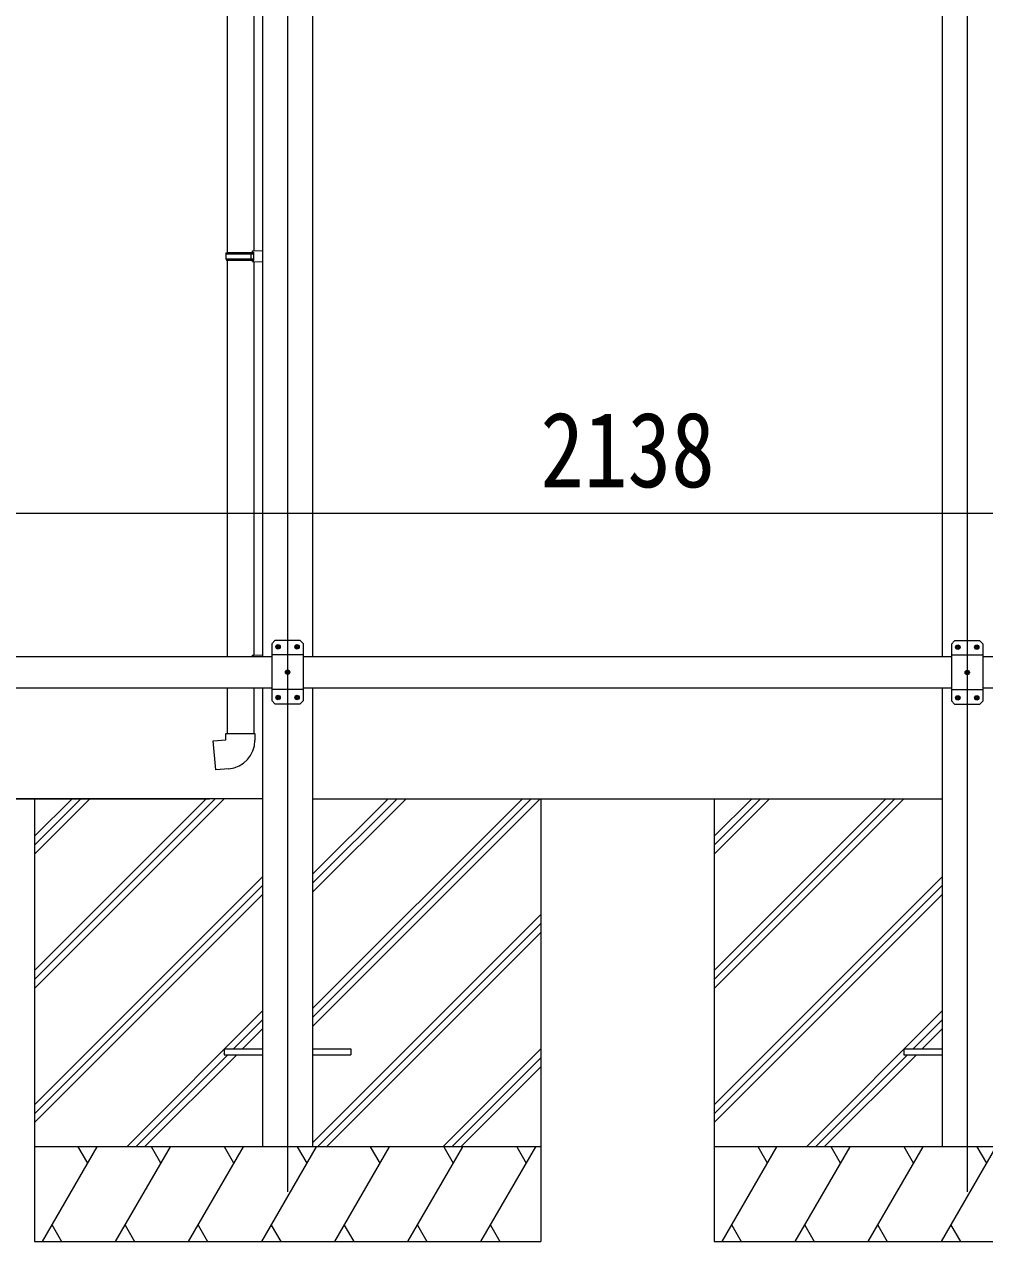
# Model space of a CAD drawing. Units: millimetres at full size; details may follow other scales. Extents: x -6988 to 7066, y -4877 to 4823.
# Drawn here: x 3669 to 5187, y -2418 to -494 of the extents above; entities that cross this region are included whole.
import ezdxf
from ezdxf.enums import TextEntityAlignment as Align

# ---------------------------------------------------------------- set-up
doc = ezdxf.new("R2010")
doc.units = ezdxf.units.MM
doc.header["$LTSCALE"] = 25
for name, color, linetype, lineweight in [('0-0_0', 7, 'Continuous', 9), ('0-1_本体', 4, 'Continuous', 9), ('0-2_部品', 7, 'Continuous', 9), ('0-4_TABLE1', 3, 'Continuous', 9), ('0-5_DIM1', 3, 'Continuous', 9), ('0-8_PARTS2', 2, 'Continuous', 9), ('0-A_寸法', 6, 'Continuous', 9)]:
    doc.layers.add(name, color=color, linetype=linetype, lineweight=lineweight)
doc.styles.add('ＭＳ ゴシック', font='')
doc.styles.get('ＭＳ ゴシック').set_extended_font_data('MS Gothic')

msp = doc.modelspace()

# ---------------------------------------------------------------- linework, layer by layer
at = {"layer": '0-0_0'}
for p, q in [((3050.97, -1717.54), (3962.05, -1717.54)), ((4045.76, -1717.54), (3134.69, -1717.54)), ((3503.37, -1717.54), (3770.37, -1717.54)), ((3685.37, -1717.54), (3685.37, -2417.54)), ((3685.37, -1989.04), (3956.87, -1717.54)), ((3685.37, -2003.18), (3971.01, -1717.54)), ((3685.37, -2017.32), (3985.16, -1717.54)), ((3685.37, -1776.91), (3744.74, -1717.54)), ((3685.37, -1791.05), (3758.88, -1717.54)), ((3685.37, -1805.19), (3773.02, -1717.54)), ((4124.76, -1717.54), (5119.76, -1717.54)), ((4124.76, -2077.4), (4484.63, -1717.54)), ((4124.76, -2049.12), (4456.35, -1717.54)), ((4124.76, -2063.26), (4470.49, -1717.54)), ((4124.76, -1865.27), (4272.5, -1717.54)), ((4124.76, -1851.13), (4258.36, -1717.54)), ((4124.76, -1836.99), (4244.22, -1717.54)), ((4485.37, -1717.54), (4485.37, -2417.54)), ((4759.37, -1717.54), (4759.37, -2417.54)), ((4759.37, -1989.04), (5030.87, -1717.54)), ((4759.37, -2003.18), (5045.01, -1717.54)), ((4759.37, -2017.32), (5059.16, -1717.54)), ((4759.37, -1776.91), (4818.74, -1717.54)), ((4759.37, -1791.05), (4832.88, -1717.54)), ((4759.37, -1805.19), (4847.02, -1717.54)), ((3685.37, -2201.17), (4045.76, -1840.78)), ((4759.37, -2201.17), (5119.76, -1840.78)), ((3685.37, -2215.31), (4045.76, -1854.92)), ((4759.37, -2215.31), (5119.76, -1854.92)), ((3685.37, -2229.46), (4045.76, -1869.06)), ((4759.37, -2229.46), (5119.76, -1869.06)), ((4124.76, -2261.25), (4485.37, -1900.65)), ((4132.62, -2267.54), (4485.37, -1914.79)), ((4146.76, -2267.54), (4485.37, -1928.93)), ((3831.13, -2267.54), (4045.76, -2052.91)), ((4905.13, -2267.54), (5119.76, -2052.91)), ((3999.78, -2113.04), (4045.76, -2067.05)), ((5073.78, -2113.04), (5119.76, -2067.05)), ((4013.92, -2113.04), (4045.76, -2081.19)), ((5087.92, -2113.04), (5119.76, -2081.19)), ((4330.61, -2267.54), (4485.37, -2112.78)), ((3845.28, -2267.54), (3990.78, -2122.04)), ((3859.42, -2267.54), (4004.92, -2122.04)), ((4344.75, -2267.54), (4485.37, -2126.92)), ((4919.28, -2267.54), (5064.78, -2122.04)), ((4933.42, -2267.54), (5078.92, -2122.04)), ((4358.89, -2267.54), (4485.37, -2141.07)), ((4485.37, -2267.54), (3685.37, -2267.54)), ((3698.07, -2417.54), (3784.68, -2267.54)), ((3769.67, -2293.52), (3754.67, -2267.54)), ((3813.54, -2417.54), (3900.15, -2267.54)), ((3885.14, -2293.52), (3870.14, -2267.54)), ((3929.01, -2417.54), (4015.61, -2267.54)), ((4000.61, -2293.52), (3985.61, -2267.54)), ((4044.48, -2417.54), (4131.09, -2267.54)), ((4116.08, -2293.52), (4101.08, -2267.54)), ((4159.95, -2417.54), (4246.56, -2267.54)), ((4231.55, -2293.52), (4216.55, -2267.54)), ((4275.42, -2417.54), (4362.03, -2267.54)), ((4332.02, -2267.54), (4347.03, -2293.52)), ((4390.89, -2417.54), (4477.5, -2267.54)), ((4447.49, -2267.54), (4462.5, -2293.52)), ((5559.37, -2267.54), (4759.37, -2267.54)), ((4772.07, -2417.54), (4858.68, -2267.54)), ((4843.67, -2293.52), (4828.67, -2267.54)), ((4887.54, -2417.54), (4974.15, -2267.54)), ((4959.14, -2293.52), (4944.14, -2267.54)), ((5003.01, -2417.54), (5089.61, -2267.54)), ((5074.61, -2293.52), (5059.61, -2267.54)), ((5118.48, -2417.54), (5205.09, -2267.54)), ((5190.08, -2293.52), (5175.08, -2267.54)), ((3713.07, -2391.56), (3728.07, -2417.54)), ((3828.54, -2391.56), (3843.54, -2417.54)), ((3944.01, -2391.56), (3959.01, -2417.54)), ((4059.48, -2391.56), (4074.48, -2417.54)), ((4174.95, -2391.56), (4189.95, -2417.54)), ((4290.42, -2391.56), (4305.42, -2417.54)), ((4405.89, -2391.56), (4420.89, -2417.54)), ((4787.07, -2391.56), (4802.07, -2417.54)), ((4902.54, -2391.56), (4917.54, -2417.54)), ((5018.01, -2391.56), (5033.01, -2417.54)), ((5133.48, -2391.56), (5148.48, -2417.54)), ((3685.37, -2417.54), (4485.37, -2417.54)), ((4759.37, -2417.54), (5559.37, -2417.54))]:
    msp.add_line(p, q, dxfattribs=at)
at = {"layer": '0-1_本体'}
for p, q in [((4045.76, 194.92), (4045.76, -1492.54)), ((4124.76, 194.92), (4124.76, -1492.54)), ((5119.76, 194.92), (5119.76, -1492.54)), ((4045.76, -1542.54), (4045.76, -2267.54)), ((4124.76, -1542.54), (4124.76, -2267.54)), ((5119.76, -1542.54), (5119.76, -2267.54))]:
    msp.add_line(p, q, dxfattribs=at)
at = {"layer": '0-2_部品'}
for p, q in [((3989.76, -117.05), (3989.76, -854.23)), ((4031.76, -119.6), (4031.76, -851.67)), ((3987.76, -856.23), (3988.76, -854.23)), ((3987.76, -856.23), (4031.76, -856.23)), ((3987.76, -856.23), (3987.76, -864.23)), ((3987.76, -864.23), (4031.76, -864.23)), ((3987.76, -864.23), (3988.76, -866.23)), ((3988.76, -854.23), (4031.76, -854.23)), ((4027.29, -856.23), (4026.86, -854.23)), ((4029.76, -851.73), (4045.76, -851.26)), ((4029.76, -853.73), (4029.76, -851.73)), ((4029.76, -853.73), (4031.76, -853.73)), ((4045.76, -851.26), (4045.76, -869.2)), ((3988.76, -866.23), (4031.76, -866.23)), ((3989.76, -866.23), (3989.76, -1492.39)), ((4029.76, -868.73), (4029.76, -866.73)), ((4029.76, -868.73), (4045.76, -869.2)), ((4031.76, -868.79), (4031.74, -1489.84)), ((4029.76, -1490.44), (4045.76, -1489.97)), ((4029.76, -1492.44), (4029.76, -1490.44)), ((4029.76, -1492.44), (4031.76, -1492.44)), ((4031.76, -1492.54), (4031.76, -1492.44)), ((4045.76, -1489.97), (4045.76, -1492.54)), ((3989.76, -1542.54), (3989.76, -1614.39)), ((4031.76, -1542.54), (4031.76, -1614.39)), ((3987.76, -1614.39), (4033.76, -1614.39)), ((3987.76, -1624.39), (3987.76, -1614.39)), ((4033.76, -1614.39), (4033.76, -1625.31))]:
    msp.add_line(p, q, dxfattribs=at)
at = {"layer": '0-2_部品', "color": 4}
for p, q in [((3985.37, -2113.04), (4045.76, -2113.04)), ((3985.37, -2113.04), (3985.37, -2122.04)), ((4124.76, -2113.04), (4185.37, -2113.04)), ((4185.37, -2113.04), (4185.37, -2122.04)), ((5059.37, -2113.04), (5059.37, -2122.04)), ((5059.37, -2113.04), (5119.76, -2113.04)), ((3985.37, -2122.04), (4045.76, -2122.04)), ((4124.76, -2122.04), (4185.37, -2122.04)), ((5059.37, -2122.04), (5119.76, -2122.04))]:
    msp.add_line(p, q, dxfattribs=at)
at = {"layer": '0-2_部品'}
for points in [[(4027.29, -856.23), (4027.29, -864.23), (4026.86, -866.23)], [(4029.76, -866.73), (4031.76, -866.73), (4031.76, -853.73)], [(3992.69, -1670.14), (3971.85, -1671.96), (3967.84, -1626.14), (3987.76, -1624.39)]]:
    msp.add_lwpolyline(points, dxfattribs=at)
msp.add_arc((3988.76, -1625.31), 45, 275, 0, dxfattribs=at)
at = {"layer": '0-4_TABLE1'}
for p, q in [((3563.37, -1492.54), (4060.37, -1492.54)), ((4110.37, -1492.54), (5134.37, -1492.54)), ((5184.37, -1492.54), (5681.37, -1492.54)), ((3563.37, -1542.54), (4060.37, -1542.54)), ((4110.37, -1542.54), (5134.37, -1542.54)), ((5184.37, -1542.54), (5681.37, -1542.54))]:
    msp.add_line(p, q, dxfattribs=at)
at = {"layer": '0-5_DIM1'}
for p, q in [((4065.37, -1467.54), (4060.37, -1472.54)), ((4060.37, -1472.54), (4060.37, -1562.54)), ((4105.37, -1467.54), (4065.37, -1467.54)), ((4069.11, -1477.12), (4068.27, -1477.12)), ((4071.63, -1477.96), (4072.47, -1477.96)), ((4099.11, -1477.12), (4098.27, -1477.12)), ((4101.63, -1477.96), (4102.47, -1477.96)), ((4105.37, -1467.54), (4110.37, -1472.54)), ((4110.37, -1562.54), (4110.37, -1472.54)), ((5139.37, -1468.07), (5134.37, -1473.07)), ((5134.37, -1473.07), (5134.37, -1563.07)), ((5179.37, -1468.07), (5139.37, -1468.07)), ((5143.11, -1477.65), (5142.27, -1477.65)), ((5145.63, -1478.49), (5146.47, -1478.49)), ((5173.11, -1477.65), (5172.27, -1477.65)), ((5175.63, -1478.49), (5176.47, -1478.49)), ((5179.37, -1468.07), (5184.37, -1473.07)), ((5184.37, -1563.07), (5184.37, -1473.07)), ((4110.37, -1490.24), (4060.37, -1490.24)), ((4205.17, -1492.54), (4205.17, -1492.44)), ((5184.37, -1490.77), (5134.37, -1490.77)), ((4084.11, -1517.12), (4083.27, -1517.12)), ((4086.63, -1517.96), (4087.47, -1517.96)), ((5158.11, -1517.65), (5157.27, -1517.65)), ((5160.63, -1518.49), (5161.47, -1518.49)), ((4110.37, -1544.84), (4060.37, -1544.84)), ((4069.11, -1557.12), (4068.27, -1557.12)), ((4071.63, -1557.96), (4072.47, -1557.96)), ((4099.11, -1557.12), (4098.27, -1557.12)), ((4101.63, -1557.96), (4102.47, -1557.96)), ((5184.37, -1545.37), (5134.37, -1545.37)), ((5143.11, -1557.65), (5142.27, -1557.65)), ((5173.11, -1557.65), (5172.27, -1557.65)), ((4065.37, -1567.54), (4060.37, -1562.54)), ((4065.37, -1567.54), (4105.37, -1567.54)), ((4105.37, -1567.54), (4110.37, -1562.54)), ((5139.37, -1568.07), (5134.37, -1563.07)), ((5139.37, -1568.07), (5179.37, -1568.07)), ((5145.63, -1558.49), (5146.47, -1558.49)), ((5175.63, -1558.49), (5176.47, -1558.49)), ((5179.37, -1568.07), (5184.37, -1563.07))]:
    msp.add_line(p, q, dxfattribs=at)
for points in [[(4068.27, -1477.12), (4068.27, -1477.96), (4069.11, -1477.96)], [(4070.79, -1476.28), (4070.79, -1475.44), (4069.95, -1475.44), (4069.95, -1476.28)], [(4069.95, -1478.8), (4069.95, -1479.64), (4070.79, -1479.64), (4070.79, -1478.8)], [(4072.47, -1477.96), (4072.47, -1477.12), (4071.63, -1477.12)], [(4098.27, -1477.12), (4098.27, -1477.96), (4099.11, -1477.96)], [(4100.79, -1476.28), (4100.79, -1475.44), (4099.95, -1475.44), (4099.95, -1476.28)], [(4099.95, -1478.8), (4099.95, -1479.64), (4100.79, -1479.64), (4100.79, -1478.8)], [(4102.47, -1477.96), (4102.47, -1477.12), (4101.63, -1477.12)], [(5142.27, -1477.65), (5142.27, -1478.49), (5143.11, -1478.49)], [(5144.79, -1476.81), (5144.79, -1475.97), (5143.95, -1475.97), (5143.95, -1476.81)], [(5143.95, -1479.33), (5143.95, -1480.17), (5144.79, -1480.17), (5144.79, -1479.33)], [(5146.47, -1478.49), (5146.47, -1477.65), (5145.63, -1477.65)], [(5172.27, -1477.65), (5172.27, -1478.49), (5173.11, -1478.49)], [(5174.79, -1476.81), (5174.79, -1475.97), (5173.95, -1475.97), (5173.95, -1476.81)], [(5173.95, -1479.33), (5173.95, -1480.17), (5174.79, -1480.17), (5174.79, -1479.33)], [(5176.47, -1478.49), (5176.47, -1477.65), (5175.63, -1477.65)], [(4083.27, -1517.12), (4083.27, -1517.96), (4084.11, -1517.96)], [(4085.79, -1516.28), (4085.79, -1515.44), (4084.95, -1515.44), (4084.95, -1516.28)], [(4084.95, -1518.8), (4084.95, -1519.64), (4085.79, -1519.64), (4085.79, -1518.8)], [(4087.47, -1517.96), (4087.47, -1517.12), (4086.63, -1517.12)], [(5157.27, -1517.65), (5157.27, -1518.49), (5158.11, -1518.49)], [(5159.79, -1516.81), (5159.79, -1515.97), (5158.95, -1515.97), (5158.95, -1516.81)], [(5158.95, -1519.33), (5158.95, -1520.17), (5159.79, -1520.17), (5159.79, -1519.33)], [(5161.47, -1518.49), (5161.47, -1517.65), (5160.63, -1517.65)], [(4068.27, -1557.12), (4068.27, -1557.96), (4069.11, -1557.96)], [(4070.79, -1556.28), (4070.79, -1555.44), (4069.95, -1555.44), (4069.95, -1556.28)], [(4072.47, -1557.96), (4072.47, -1557.12), (4071.63, -1557.12)], [(4098.27, -1557.12), (4098.27, -1557.96), (4099.11, -1557.96)], [(4100.79, -1556.28), (4100.79, -1555.44), (4099.95, -1555.44), (4099.95, -1556.28)], [(4102.47, -1557.96), (4102.47, -1557.12), (4101.63, -1557.12)], [(5142.27, -1557.65), (5142.27, -1558.49), (5143.11, -1558.49)], [(5144.79, -1556.81), (5144.79, -1555.97), (5143.95, -1555.97), (5143.95, -1556.81)], [(5146.47, -1558.49), (5146.47, -1557.65), (5145.63, -1557.65)], [(5172.27, -1557.65), (5172.27, -1558.49), (5173.11, -1558.49)], [(5174.79, -1556.81), (5174.79, -1555.97), (5173.95, -1555.97), (5173.95, -1556.81)], [(5176.47, -1558.49), (5176.47, -1557.65), (5175.63, -1557.65)], [(4069.95, -1558.8), (4069.95, -1559.64), (4070.79, -1559.64), (4070.79, -1558.8)], [(4099.95, -1558.8), (4099.95, -1559.64), (4100.79, -1559.64), (4100.79, -1558.8)], [(5143.95, -1559.33), (5143.95, -1560.17), (5144.79, -1560.17), (5144.79, -1559.33)], [(5173.95, -1559.33), (5173.95, -1560.17), (5174.79, -1560.17), (5174.79, -1559.33)]]:
    msp.add_lwpolyline(points, dxfattribs=at)
for centre in [(4070.37, -1477.54), (4100.37, -1477.54), (5144.37, -1478.07), (5174.37, -1478.07), (4085.37, -1517.54), (5159.37, -1518.07), (4070.37, -1557.54), (4100.37, -1557.54), (5144.37, -1558.07), (5174.37, -1558.07)]:
    msp.add_circle(centre, 3.5, dxfattribs=at)
for centre, start, end in [((4069.11, -1476.28), 270, 0), ((4069.11, -1478.8), 0, 90), ((4071.63, -1476.28), 180, 270), ((4071.63, -1478.8), 90, 180), ((4099.11, -1476.28), 270, 0), ((4099.11, -1478.8), 0, 90), ((4101.63, -1476.28), 180, 270), ((4101.63, -1478.8), 90, 180), ((5143.11, -1476.81), 270, 0), ((5143.11, -1479.33), 0, 90), ((5145.63, -1476.81), 180, 270), ((5145.63, -1479.33), 90, 180), ((5173.11, -1476.81), 270, 0), ((5173.11, -1479.33), 0, 90), ((5175.63, -1476.81), 180, 270), ((5175.63, -1479.33), 90, 180), ((4084.11, -1516.28), 270, 0), ((4084.11, -1518.8), 0, 90), ((4086.63, -1516.28), 180, 270), ((4086.63, -1518.8), 90, 180), ((5158.11, -1516.81), 270, 0), ((5158.11, -1519.33), 0, 90), ((5160.63, -1516.81), 180, 270), ((5160.63, -1519.33), 90, 180), ((4069.11, -1556.28), 270, 0), ((4069.11, -1558.8), 0, 90), ((4071.63, -1556.28), 180, 270), ((4071.63, -1558.8), 90, 180), ((4099.11, -1556.28), 270, 0), ((4099.11, -1558.8), 0, 90), ((4101.63, -1556.28), 180, 270), ((4101.63, -1558.8), 90, 180), ((5143.11, -1556.81), 270, 0), ((5145.63, -1556.81), 180, 270), ((5173.11, -1556.81), 270, 0), ((5175.63, -1556.81), 180, 270), ((5143.11, -1559.33), 0, 90), ((5145.63, -1559.33), 90, 180), ((5173.11, -1559.33), 0, 90), ((5175.63, -1559.33), 90, 180)]:
    msp.add_arc(centre, 0.84, start, end, dxfattribs=at)
at = {"layer": '0-8_PARTS2'}
for p, q in [((4085.26, 624.63), (4085.26, -2338.83)), ((5159.26, 624.63), (5159.26, -2338.83))]:
    msp.add_line(p, q, dxfattribs=at)
at = {"layer": '0-A_寸法'}
msp.add_line((3553.37, -1266.06), (5691.37, -1266.06), dxfattribs=at)

# ---------------------------------------------------------------- texts
at = {"layer": '0-A_寸法', "color": 7, "style": 'ＭＳ ゴシック', "width": 0.85}
msp.add_text('2138', height=119.1, dxfattribs=at).set_placement((4484.87, -1261.06), align=Align.BOTTOM_LEFT)

doc.saveas('drawing.dxf')
